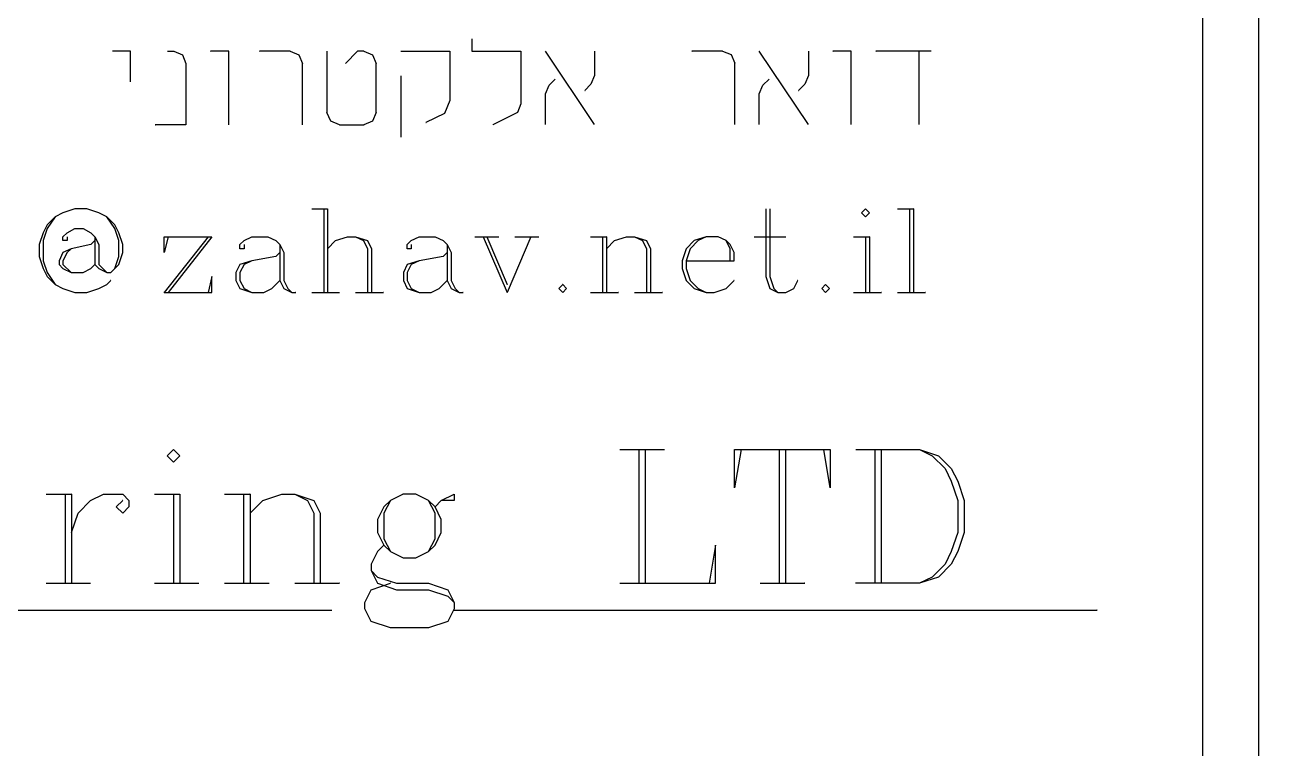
# Model space of a CAD drawing. Header units: metres. Extents: x 196582 to 208442, y 561446 to 572119.
# Drawn here: x 196785.32 to 196822.69, y 563631.65 to 563653.28 of the extents above; entities that cross this region are included whole.
import ezdxf

# ---------------------------------------------------------------- set-up
doc = ezdxf.new("R2010")
doc.units = ezdxf.units.M
doc.header["$MEASUREMENT"] = 0
doc.layers.add('M1204', color=7, linetype='Continuous')
doc.layers.add('M1280', color=7, linetype='Continuous')
picture_1 = doc.add_image_def('image1.ecw', size_in_pixel=(118525, 46520))

msp = doc.modelspace()

# ---------------------------------------------------------------- linework, layer by layer
at = {"layer": 'M1204'}
for p, q in [((196820.462, 563689.57), (196820.462, 563587.96)), ((196798.652, 563652.867), (196798.652, 563652.497)), ((196787.925, 563652.491), (196787.931, 563652.491)), ((196788.471, 563652.491), (196787.925, 563652.491)), ((196788.471, 563651.575), (196788.471, 563652.491)), ((196789.569, 563652.491), (196789.757, 563652.491)), ((196789.757, 563652.491), (196790.015, 563652.385)), ((196791.401, 563652.491), (196790.855, 563652.491)), ((196790.855, 563652.491), (196790.861, 563652.491)), ((196791.401, 563650.289), (196791.401, 563652.491)), ((196793.233, 563652.491), (196792.317, 563652.491)), ((196792.317, 563652.491), (196792.323, 563652.491)), ((196793.233, 563652.491), (196793.491, 563652.385)), ((196794.331, 563652.491), (196794.331, 563650.659)), ((196795.247, 563652.491), (196794.883, 563652.127)), ((196795.434, 563652.491), (196795.247, 563652.491)), ((196795.434, 563652.491), (196795.693, 563652.385)), ((196796.532, 563652.491), (196797.994, 563652.491)), ((196797.994, 563652.491), (196797.994, 563651.023)), ((196798.652, 563652.497), (196800.12, 563652.497)), ((196800.12, 563652.497), (196800.12, 563651.029)), ((196802.315, 563650.301), (196800.854, 563652.497)), ((196800.854, 563652.497), (196800.859, 563652.497)), ((196802.315, 563652.497), (196802.315, 563651.763)), ((196806.138, 563652.497), (196805.222, 563652.497)), ((196805.222, 563652.497), (196805.228, 563652.497)), ((196806.138, 563652.497), (196806.396, 563652.391)), ((196808.703, 563650.301), (196807.236, 563652.497)), ((196807.236, 563652.497), (196807.241, 563652.497)), ((196808.703, 563652.497), (196808.703, 563651.763)), ((196809.431, 563652.497), (196809.437, 563652.497)), ((196809.983, 563652.497), (196809.431, 563652.497)), ((196809.983, 563650.301), (196809.983, 563652.497)), ((196812.367, 563652.497), (196810.717, 563652.497)), ((196810.717, 563652.497), (196810.723, 563652.497)), ((196811.997, 563652.497), (196811.997, 563650.301)), ((196790.015, 563652.385), (196790.121, 563652.127)), ((196790.121, 563652.127), (196790.121, 563650.289)), ((196793.491, 563652.385), (196793.603, 563652.127)), ((196793.603, 563650.289), (196793.603, 563652.127)), ((196793.603, 563652.127), (196793.609, 563652.127)), ((196793.603, 563652.127), (196793.609, 563652.127)), ((196794.883, 563652.127), (196794.888, 563652.127)), ((196795.693, 563652.385), (196795.798, 563652.127)), ((196795.798, 563650.659), (196795.798, 563652.127)), ((196795.798, 563652.127), (196795.804, 563652.127)), ((196795.798, 563652.127), (196795.804, 563652.127)), ((196806.396, 563652.391), (196806.502, 563652.133)), ((196806.502, 563650.301), (196806.502, 563652.133)), ((196806.502, 563652.133), (196806.507, 563652.133)), ((196806.502, 563652.133), (196806.507, 563652.133)), ((196796.532, 563651.757), (196796.532, 563649.925)), ((196802.315, 563651.763), (196802.21, 563651.505)), ((196808.703, 563651.763), (196808.592, 563651.505)), ((196800.854, 563651.217), (196800.959, 563651.475)), ((196800.959, 563651.475), (196801.141, 563651.657)), ((196801.141, 563651.657), (196801.147, 563651.657)), ((196802.21, 563651.505), (196802.028, 563651.323)), ((196807.236, 563651.217), (196807.341, 563651.475)), ((196807.341, 563651.475), (196807.529, 563651.657)), ((196807.529, 563651.657), (196807.535, 563651.657)), ((196808.592, 563651.505), (196808.41, 563651.323)), ((196797.994, 563651.023), (196797.836, 563650.636)), ((196800.12, 563651.029), (196800.12, 563650.917)), ((196800.854, 563650.301), (196800.854, 563651.217)), ((196802.028, 563651.323), (196802.034, 563651.323)), ((196807.236, 563650.301), (196807.236, 563651.217)), ((196808.41, 563651.323), (196808.416, 563651.323)), ((196794.331, 563650.659), (196794.337, 563650.659)), ((196794.442, 563650.401), (196794.331, 563650.659)), ((196794.331, 563650.659), (196794.337, 563650.659)), ((196795.798, 563650.659), (196795.693, 563650.401)), ((196797.836, 563650.636), (196797.284, 563650.36)), ((196800.014, 563650.659), (196799.28, 563650.289)), ((196800.12, 563650.917), (196800.014, 563650.659)), ((196790.121, 563650.289), (196789.205, 563650.289)), ((196789.205, 563650.289), (196789.211, 563650.289)), ((196794.701, 563650.289), (196794.442, 563650.401)), ((196794.701, 563650.289), (196795.434, 563650.289)), ((196795.693, 563650.401), (196795.434, 563650.289)), ((196795.434, 563650.289), (196795.44, 563650.289)), ((196795.434, 563650.289), (196795.44, 563650.289)), ((196797.284, 563650.36), (196797.29, 563650.36)), ((196799.28, 563650.289), (196799.286, 563650.289)), ((196811.997, 563650.301), (196812.003, 563650.301)), ((196786.451, 563647.668), (196786.216, 563647.545)), ((196786.809, 563647.786), (196786.451, 563647.668)), ((196787.167, 563647.786), (196786.809, 563647.786)), ((196787.525, 563647.668), (196787.167, 563647.786)), ((196787.76, 563647.545), (196787.525, 563647.668)), ((196793.875, 563647.786), (196794.351, 563647.786)), ((196794.233, 563647.786), (196794.233, 563645.285)), ((196794.351, 563647.786), (196794.345, 563647.786)), ((196794.351, 563647.786), (196794.351, 563645.285)), ((196807.432, 563647.786), (196807.432, 563645.76)), ((196807.555, 563647.786), (196807.555, 563645.76)), ((196810.409, 563647.786), (196810.285, 563647.668)), ((196810.285, 563647.668), (196810.409, 563647.545)), ((196810.409, 563647.786), (196810.403, 563647.786)), ((196810.526, 563647.668), (196810.409, 563647.786)), ((196810.409, 563647.545), (196810.526, 563647.668)), ((196811.36, 563647.786), (196811.835, 563647.786)), ((196811.718, 563647.786), (196811.718, 563645.285)), ((196811.835, 563647.786), (196811.829, 563647.786)), ((196811.835, 563647.786), (196811.835, 563645.285)), ((196785.975, 563647.31), (196785.858, 563647.069)), ((196786.216, 563647.545), (196785.975, 563647.31)), ((196786.216, 563647.545), (196785.975, 563647.193)), ((196787.76, 563647.545), (196787.754, 563647.545)), ((196788.001, 563647.31), (196787.76, 563647.545)), ((196788.001, 563647.193), (196787.76, 563647.545)), ((196788.118, 563647.069), (196788.001, 563647.31)), ((196785.858, 563647.069), (196785.74, 563646.717)), ((196785.975, 563647.193), (196785.858, 563646.835)), ((196786.451, 563646.952), (196786.574, 563647.069)), ((196786.451, 563646.835), (196786.451, 563646.952)), ((196786.574, 563647.069), (196786.809, 563647.193)), ((196786.574, 563646.952), (196786.574, 563646.835)), ((196786.809, 563647.193), (196787.05, 563647.193)), ((196787.05, 563647.193), (196787.285, 563647.069)), ((196787.285, 563647.069), (196787.402, 563646.952)), ((196787.402, 563646.952), (196787.402, 563646.118)), ((196787.402, 563646.952), (196787.525, 563646.717)), ((196788.118, 563646.835), (196788.001, 563647.193)), ((196788.236, 563646.717), (196788.118, 563647.069)), ((196790.781, 563646.952), (196789.472, 563645.285)), ((196789.472, 563646.952), (196790.899, 563646.952)), ((196789.595, 563646.952), (196789.472, 563646.476)), ((196789.472, 563646.476), (196789.472, 563646.952)), ((196790.899, 563646.952), (196789.595, 563645.285)), ((196790.899, 563646.952), (196790.893, 563646.952)), ((196791.856, 563646.835), (196792.09, 563646.952)), ((196792.09, 563646.952), (196792.566, 563646.952)), ((196792.566, 563646.952), (196792.807, 563646.835)), ((196794.586, 563646.835), (196794.944, 563646.952)), ((196794.944, 563646.952), (196795.185, 563646.952)), ((196795.185, 563646.952), (196795.419, 563646.835)), ((196795.185, 563646.952), (196795.543, 563646.835)), ((196796.846, 563646.835), (196797.087, 563646.952)), ((196797.087, 563646.952), (196797.562, 563646.952)), ((196797.562, 563646.952), (196797.797, 563646.835)), ((196798.748, 563646.952), (196799.465, 563646.952)), ((196798.989, 563646.952), (196799.705, 563645.285)), ((196799.107, 563646.952), (196799.705, 563645.525)), ((196799.465, 563646.952), (196799.459, 563646.952)), ((196800.416, 563646.952), (196799.705, 563645.285)), ((196799.94, 563646.952), (196800.657, 563646.952)), ((196800.657, 563646.952), (196800.651, 563646.952)), ((196802.201, 563646.952), (196802.676, 563646.952)), ((196802.559, 563646.952), (196802.559, 563645.285)), ((196802.676, 563646.952), (196802.67, 563646.952)), ((196802.676, 563646.952), (196802.676, 563645.285)), ((196802.917, 563646.835), (196803.269, 563646.952)), ((196803.269, 563646.952), (196803.51, 563646.952)), ((196803.51, 563646.952), (196803.868, 563646.835)), ((196803.51, 563646.952), (196803.745, 563646.835)), ((196805.647, 563646.952), (196805.295, 563646.835)), ((196805.647, 563646.952), (196805.412, 563646.835)), ((196806.005, 563646.952), (196805.647, 563646.952)), ((196806.246, 563646.835), (196806.005, 563646.952)), ((196807.08, 563646.952), (196808.031, 563646.952)), ((196808.031, 563646.952), (196808.025, 563646.952)), ((196810.05, 563646.952), (196810.526, 563646.952)), ((196810.409, 563646.952), (196810.409, 563645.285)), ((196810.526, 563646.952), (196810.52, 563646.952)), ((196810.526, 563646.952), (196810.526, 563645.285)), ((196785.74, 563646.717), (196785.74, 563646.359)), ((196785.858, 563646.835), (196785.858, 563646.236)), ((196786.574, 563646.835), (196786.451, 563646.835)), ((196786.692, 563646.594), (196786.451, 563646.476)), ((196786.692, 563646.594), (196786.574, 563646.476)), ((196787.285, 563646.717), (196786.692, 563646.594)), ((196787.402, 563646.835), (196787.285, 563646.717)), ((196787.525, 563646.717), (196787.525, 563646.118)), ((196788.118, 563646.359), (196788.118, 563646.835)), ((196788.236, 563646.476), (196788.236, 563646.717)), ((196791.732, 563646.717), (196791.856, 563646.835)), ((196791.732, 563646.594), (196791.732, 563646.717)), ((196791.856, 563646.594), (196791.732, 563646.594)), ((196791.856, 563646.717), (196791.856, 563646.594)), ((196792.807, 563646.835), (196792.924, 563646.717)), ((196792.924, 563646.717), (196792.924, 563645.643)), ((196792.924, 563646.717), (196793.042, 563646.476)), ((196794.351, 563646.594), (196794.586, 563646.835)), ((196795.419, 563646.835), (196795.543, 563646.594)), ((196795.543, 563646.835), (196795.66, 563646.594)), ((196795.543, 563646.594), (196795.543, 563645.285)), ((196795.66, 563646.594), (196795.66, 563645.285)), ((196796.729, 563646.717), (196796.846, 563646.835)), ((196796.729, 563646.594), (196796.729, 563646.717)), ((196796.846, 563646.594), (196796.729, 563646.594)), ((196796.846, 563646.717), (196796.846, 563646.594)), ((196797.797, 563646.835), (196797.921, 563646.717)), ((196797.921, 563646.717), (196797.921, 563645.643)), ((196797.921, 563646.717), (196798.038, 563646.476)), ((196802.676, 563646.594), (196802.917, 563646.835)), ((196803.745, 563646.835), (196803.868, 563646.594)), ((196803.868, 563646.835), (196803.985, 563646.594)), ((196803.868, 563646.594), (196803.868, 563645.285)), ((196803.985, 563646.594), (196803.985, 563645.285)), ((196805.054, 563646.594), (196804.937, 563646.236)), ((196805.295, 563646.835), (196805.054, 563646.594)), ((196805.171, 563646.594), (196805.054, 563646.236)), ((196805.412, 563646.835), (196805.171, 563646.594)), ((196806.246, 563646.835), (196806.24, 563646.835)), ((196806.363, 563646.717), (196806.246, 563646.835)), ((196806.363, 563646.594), (196806.246, 563646.835)), ((196806.481, 563646.476), (196806.363, 563646.717)), ((196806.363, 563646.236), (196806.363, 563646.594)), ((196785.74, 563646.359), (196785.858, 563646.001)), ((196785.858, 563646.236), (196785.975, 563645.883)), ((196786.451, 563646.476), (196786.333, 563646.236)), ((196786.333, 563646.236), (196786.333, 563646.118)), ((196786.333, 563646.118), (196786.451, 563646.001)), ((196786.574, 563646.476), (196786.451, 563646.236)), ((196786.451, 563646.236), (196786.451, 563646.118)), ((196786.451, 563646.118), (196786.692, 563645.883)), ((196787.285, 563646.001), (196787.402, 563646.118)), ((196787.402, 563646.118), (196787.396, 563646.118)), ((196787.402, 563646.118), (196787.525, 563646.001)), ((196787.525, 563646.118), (196787.76, 563645.883)), ((196787.878, 563645.883), (196788.118, 563646.118)), ((196788.001, 563646.001), (196788.118, 563646.359)), ((196788.118, 563646.118), (196788.236, 563646.476)), ((196791.732, 563646.118), (196791.615, 563645.883)), ((196792.09, 563646.236), (196791.732, 563646.118)), ((196791.856, 563646.118), (196791.732, 563645.883)), ((196792.09, 563646.236), (196791.856, 563646.118)), ((196792.807, 563646.359), (196792.09, 563646.236)), ((196792.924, 563646.476), (196792.807, 563646.359)), ((196793.042, 563646.476), (196793.042, 563645.643)), ((196796.729, 563646.118), (196796.611, 563645.883)), ((196797.087, 563646.236), (196796.729, 563646.118)), ((196796.846, 563646.118), (196796.729, 563645.883)), ((196797.087, 563646.236), (196796.846, 563646.118)), ((196797.797, 563646.359), (196797.087, 563646.236)), ((196797.921, 563646.476), (196797.797, 563646.359)), ((196798.038, 563646.476), (196798.038, 563645.643)), ((196804.937, 563646.236), (196804.937, 563646.001)), ((196805.054, 563646.236), (196805.054, 563646.001)), ((196805.054, 563646.236), (196806.481, 563646.236)), ((196806.481, 563646.236), (196806.481, 563646.476)), ((196785.858, 563646.001), (196785.975, 563645.76)), ((196785.975, 563645.883), (196786.216, 563645.525)), ((196785.975, 563645.76), (196786.216, 563645.525)), ((196786.451, 563646.001), (196786.692, 563645.883)), ((196786.692, 563645.883), (196786.686, 563645.883)), ((196786.692, 563645.883), (196787.05, 563645.883)), ((196787.05, 563645.883), (196787.285, 563646.001)), ((196787.525, 563646.001), (196787.76, 563645.883)), ((196787.76, 563645.883), (196787.754, 563645.883)), ((196787.76, 563645.883), (196787.878, 563645.883)), ((196790.899, 563645.76), (196790.781, 563645.285)), ((196790.899, 563645.285), (196790.899, 563645.76)), ((196791.615, 563645.883), (196791.615, 563645.643)), ((196791.732, 563645.883), (196791.732, 563645.643)), ((196796.611, 563645.883), (196796.611, 563645.643)), ((196796.729, 563645.883), (196796.729, 563645.643)), ((196804.937, 563646.001), (196805.054, 563645.643)), ((196805.054, 563646.001), (196805.171, 563645.643)), ((196807.432, 563645.76), (196807.555, 563645.402)), ((196807.555, 563645.76), (196807.673, 563645.402)), ((196786.216, 563645.525), (196786.21, 563645.525)), ((196786.216, 563645.525), (196786.451, 563645.402)), ((196786.451, 563645.402), (196786.809, 563645.285)), ((196787.167, 563645.285), (196787.525, 563645.402)), ((196787.525, 563645.402), (196787.76, 563645.525)), ((196787.76, 563645.525), (196787.878, 563645.643)), ((196787.878, 563645.643), (196787.872, 563645.643)), ((196791.615, 563645.643), (196791.732, 563645.402)), ((196791.732, 563645.643), (196791.856, 563645.402)), ((196791.732, 563645.402), (196792.09, 563645.285)), ((196791.856, 563645.402), (196792.09, 563645.285)), ((196792.449, 563645.285), (196792.683, 563645.402)), ((196792.683, 563645.402), (196792.924, 563645.643)), ((196792.924, 563645.643), (196792.918, 563645.643)), ((196792.924, 563645.643), (196793.042, 563645.402)), ((196793.042, 563645.643), (196793.159, 563645.402)), ((196793.042, 563645.402), (196793.282, 563645.285)), ((196793.159, 563645.402), (196793.282, 563645.285)), ((196796.611, 563645.643), (196796.729, 563645.402)), ((196796.729, 563645.643), (196796.846, 563645.402)), ((196796.729, 563645.402), (196797.087, 563645.285)), ((196796.846, 563645.402), (196797.087, 563645.285)), ((196797.445, 563645.285), (196797.68, 563645.402)), ((196797.68, 563645.402), (196797.921, 563645.643)), ((196797.921, 563645.643), (196797.915, 563645.643)), ((196797.921, 563645.643), (196798.038, 563645.402)), ((196798.038, 563645.643), (196798.155, 563645.402)), ((196798.038, 563645.402), (196798.273, 563645.285)), ((196798.155, 563645.402), (196798.273, 563645.285)), ((196799.705, 563645.525), (196799.7, 563645.525)), ((196801.367, 563645.525), (196801.25, 563645.402)), ((196801.25, 563645.402), (196801.367, 563645.285)), ((196801.367, 563645.525), (196801.361, 563645.525)), ((196801.484, 563645.402), (196801.367, 563645.525)), ((196801.367, 563645.285), (196801.484, 563645.402)), ((196805.054, 563645.643), (196805.295, 563645.402)), ((196805.171, 563645.643), (196805.412, 563645.402)), ((196805.295, 563645.402), (196805.647, 563645.285)), ((196805.412, 563645.402), (196805.647, 563645.285)), ((196805.888, 563645.285), (196806.246, 563645.402)), ((196806.246, 563645.402), (196806.481, 563645.643)), ((196806.481, 563645.643), (196806.475, 563645.643)), ((196807.555, 563645.402), (196807.79, 563645.285)), ((196807.673, 563645.402), (196807.79, 563645.285)), ((196808.031, 563645.285), (196808.266, 563645.402)), ((196808.266, 563645.402), (196808.383, 563645.643)), ((196808.383, 563645.643), (196808.377, 563645.643)), ((196809.217, 563645.525), (196809.099, 563645.402)), ((196809.099, 563645.402), (196809.217, 563645.285)), ((196809.217, 563645.525), (196809.211, 563645.525)), ((196809.334, 563645.402), (196809.217, 563645.525)), ((196809.217, 563645.285), (196809.334, 563645.402)), ((196786.809, 563645.285), (196787.167, 563645.285)), ((196789.472, 563645.285), (196789.466, 563645.285)), ((196789.472, 563645.285), (196790.899, 563645.285)), ((196789.595, 563645.285), (196789.589, 563645.285)), ((196790.781, 563645.285), (196790.775, 563645.285)), ((196792.09, 563645.285), (196792.085, 563645.285)), ((196792.09, 563645.285), (196792.449, 563645.285)), ((196793.282, 563645.285), (196793.276, 563645.285)), ((196793.282, 563645.285), (196793.4, 563645.285)), ((196793.4, 563645.285), (196793.394, 563645.285)), ((196793.875, 563645.285), (196794.709, 563645.285)), ((196794.233, 563645.285), (196794.228, 563645.285)), ((196794.351, 563645.285), (196794.345, 563645.285)), ((196794.709, 563645.285), (196794.703, 563645.285)), ((196795.185, 563645.285), (196796.018, 563645.285)), ((196795.543, 563645.285), (196795.537, 563645.285)), ((196795.66, 563645.285), (196795.654, 563645.285)), ((196796.018, 563645.285), (196796.012, 563645.285)), ((196797.087, 563645.285), (196797.081, 563645.285)), ((196797.087, 563645.285), (196797.445, 563645.285)), ((196798.273, 563645.285), (196798.267, 563645.285)), ((196798.273, 563645.285), (196798.396, 563645.285)), ((196798.396, 563645.285), (196798.39, 563645.285)), ((196799.705, 563645.285), (196799.7, 563645.285)), ((196799.705, 563645.285), (196799.7, 563645.285)), ((196802.201, 563645.285), (196803.034, 563645.285)), ((196802.559, 563645.285), (196802.553, 563645.285)), ((196802.676, 563645.285), (196802.67, 563645.285)), ((196803.034, 563645.285), (196803.028, 563645.285)), ((196803.51, 563645.285), (196804.344, 563645.285)), ((196803.868, 563645.285), (196803.862, 563645.285)), ((196803.985, 563645.285), (196803.98, 563645.285)), ((196804.344, 563645.285), (196804.338, 563645.285)), ((196805.647, 563645.285), (196805.641, 563645.285)), ((196805.647, 563645.285), (196805.888, 563645.285)), ((196807.79, 563645.285), (196807.784, 563645.285)), ((196807.79, 563645.285), (196808.031, 563645.285)), ((196810.05, 563645.285), (196810.884, 563645.285)), ((196810.409, 563645.285), (196810.403, 563645.285)), ((196810.526, 563645.285), (196810.52, 563645.285)), ((196810.884, 563645.285), (196810.878, 563645.285)), ((196811.36, 563645.285), (196812.193, 563645.285)), ((196811.718, 563645.285), (196811.712, 563645.285)), ((196811.835, 563645.285), (196811.829, 563645.285)), ((196812.193, 563645.285), (196812.188, 563645.285)), ((196789.753, 563640.597), (196789.56, 563640.409)), ((196789.753, 563640.597), (196789.747, 563640.597)), ((196789.941, 563640.409), (196789.753, 563640.597)), ((196803.075, 563640.597), (196804.408, 563640.597)), ((196803.645, 563640.597), (196803.645, 563636.599)), ((196803.832, 563640.597), (196803.832, 563636.599)), ((196804.408, 563640.597), (196804.402, 563640.597)), ((196806.498, 563640.597), (196809.351, 563640.597)), ((196806.692, 563640.597), (196806.498, 563639.452)), ((196806.498, 563639.452), (196806.498, 563640.597)), ((196807.831, 563640.597), (196807.831, 563636.599)), ((196808.019, 563640.597), (196808.019, 563636.599)), ((196809.163, 563640.597), (196809.158, 563640.597)), ((196809.351, 563639.452), (196809.163, 563640.597)), ((196809.351, 563640.597), (196809.351, 563639.452)), ((196810.115, 563640.597), (196812.017, 563640.597)), ((196810.684, 563640.597), (196810.684, 563636.599)), ((196810.878, 563640.597), (196810.878, 563636.599)), ((196812.017, 563640.597), (196812.586, 563640.409)), ((196812.017, 563640.597), (196812.398, 563640.409)), ((196789.56, 563640.409), (196789.753, 563640.215)), ((196789.753, 563640.215), (196789.941, 563640.409)), ((196812.398, 563640.409), (196812.78, 563640.027)), ((196812.586, 563640.409), (196812.968, 563640.027)), ((196812.78, 563640.027), (196812.968, 563639.646)), ((196812.968, 563640.027), (196813.162, 563639.646)), ((196812.968, 563639.646), (196813.162, 563639.07)), ((196813.162, 563639.646), (196813.35, 563639.07)), ((196785.949, 563639.264), (196786.706, 563639.264)), ((196786.518, 563639.264), (196786.518, 563636.599)), ((196786.706, 563639.264), (196786.7, 563639.264)), ((196786.706, 563639.264), (196786.706, 563636.599)), ((196786.9, 563638.695), (196787.276, 563639.07)), ((196787.276, 563639.07), (196787.657, 563639.264)), ((196787.657, 563639.264), (196788.233, 563639.264)), ((196788.039, 563638.882), (196788.233, 563639.07)), ((196788.233, 563639.07), (196788.227, 563639.07)), ((196788.233, 563639.264), (196788.421, 563639.07)), ((196788.421, 563639.07), (196788.421, 563638.882)), ((196789.184, 563639.264), (196789.941, 563639.264)), ((196789.753, 563639.264), (196789.753, 563636.599)), ((196789.941, 563639.264), (196789.935, 563639.264)), ((196789.941, 563639.264), (196789.941, 563636.599)), ((196791.274, 563639.264), (196792.037, 563639.264)), ((196791.843, 563639.264), (196791.843, 563636.599)), ((196792.037, 563639.264), (196792.031, 563639.264)), ((196792.037, 563639.264), (196792.037, 563636.599)), ((196792.037, 563638.695), (196792.419, 563639.07)), ((196792.419, 563639.07), (196792.988, 563639.264)), ((196792.988, 563639.264), (196793.37, 563639.264)), ((196793.37, 563639.264), (196793.939, 563639.07)), ((196793.37, 563639.264), (196793.746, 563639.07)), ((196793.746, 563639.07), (196793.939, 563638.695)), ((196793.939, 563639.07), (196794.127, 563638.695)), ((196796.223, 563639.07), (196796.03, 563638.882)), ((196796.223, 563639.07), (196796.03, 563638.695)), ((196796.605, 563639.264), (196796.223, 563639.07)), ((196796.605, 563639.264), (196796.599, 563639.264)), ((196796.987, 563639.264), (196796.605, 563639.264)), ((196797.362, 563639.07), (196796.987, 563639.264)), ((196797.362, 563639.07), (196797.356, 563639.07)), ((196797.556, 563638.882), (196797.362, 563639.07)), ((196797.556, 563638.695), (196797.362, 563639.07)), ((196797.556, 563638.882), (196797.744, 563639.07)), ((196797.744, 563639.07), (196797.738, 563639.07)), ((196797.744, 563639.07), (196798.126, 563639.264)), ((196798.126, 563639.07), (196797.744, 563639.07)), ((196798.126, 563639.264), (196798.126, 563639.07)), ((196813.162, 563639.07), (196813.162, 563638.119)), ((196813.35, 563639.07), (196813.35, 563638.119)), ((196786.706, 563638.119), (196786.9, 563638.695)), ((196788.233, 563638.695), (196788.039, 563638.882)), ((196788.421, 563638.882), (196788.233, 563638.695)), ((196793.939, 563638.695), (196793.939, 563636.599)), ((196794.127, 563638.695), (196794.127, 563636.599)), ((196796.03, 563638.882), (196795.842, 563638.501)), ((196796.03, 563638.695), (196796.03, 563637.931)), ((196797.744, 563638.501), (196797.556, 563638.882)), ((196797.556, 563637.931), (196797.556, 563638.695)), ((196795.842, 563638.501), (196795.842, 563638.119)), ((196797.744, 563638.119), (196797.744, 563638.501)), ((196795.842, 563638.119), (196796.03, 563637.738)), ((196796.03, 563637.931), (196796.223, 563637.55)), ((196797.362, 563637.55), (196797.556, 563637.931)), ((196797.556, 563637.738), (196797.744, 563638.119)), ((196813.162, 563638.119), (196812.968, 563637.55)), ((196813.35, 563638.119), (196813.162, 563637.55)), ((196795.842, 563637.55), (196795.654, 563637.168)), ((196796.03, 563637.738), (196795.842, 563637.55)), ((196796.03, 563637.738), (196796.223, 563637.55)), ((196796.223, 563637.55), (196796.217, 563637.55)), ((196796.223, 563637.55), (196796.605, 563637.356)), ((196796.987, 563637.356), (196797.362, 563637.55)), ((196797.362, 563637.55), (196797.556, 563637.738)), ((196805.928, 563637.738), (196805.735, 563636.599)), ((196805.928, 563636.599), (196805.928, 563637.738)), ((196812.968, 563637.55), (196812.78, 563637.168)), ((196813.162, 563637.55), (196812.968, 563637.168)), ((196795.654, 563637.168), (196795.654, 563636.98)), ((196796.605, 563637.356), (196796.987, 563637.356)), ((196812.78, 563637.168), (196812.398, 563636.786)), ((196812.968, 563637.168), (196812.586, 563636.786)), ((196795.654, 563636.98), (196795.842, 563636.599)), ((196795.654, 563636.98), (196795.842, 563636.786)), ((196795.842, 563636.786), (196796.411, 563636.599)), ((196812.586, 563636.786), (196812.017, 563636.599)), ((196812.398, 563636.786), (196812.017, 563636.599)), ((196785.949, 563636.599), (196787.276, 563636.599)), ((196786.518, 563636.599), (196786.512, 563636.599)), ((196786.706, 563636.599), (196786.7, 563636.599)), ((196787.276, 563636.599), (196787.27, 563636.599)), ((196789.184, 563636.599), (196790.511, 563636.599)), ((196789.753, 563636.599), (196789.747, 563636.599)), ((196789.941, 563636.599), (196789.935, 563636.599)), ((196790.511, 563636.599), (196790.505, 563636.599)), ((196791.274, 563636.599), (196792.607, 563636.599)), ((196791.843, 563636.599), (196791.838, 563636.599)), ((196792.037, 563636.599), (196792.031, 563636.599)), ((196792.607, 563636.599), (196792.601, 563636.599)), ((196793.37, 563636.599), (196794.703, 563636.599)), ((196793.939, 563636.599), (196793.934, 563636.599)), ((196794.127, 563636.599), (196794.121, 563636.599)), ((196794.703, 563636.599), (196794.697, 563636.599)), ((196795.46, 563636.023), (196795.654, 563636.405)), ((196795.654, 563636.405), (196796.223, 563636.599)), ((196795.842, 563636.599), (196796.411, 563636.405)), ((196796.223, 563636.599), (196796.217, 563636.599)), ((196796.411, 563636.599), (196797.362, 563636.599)), ((196796.411, 563636.405), (196797.362, 563636.405)), ((196797.362, 563636.599), (196797.938, 563636.405)), ((196797.362, 563636.405), (196797.938, 563636.217)), ((196797.938, 563636.405), (196798.126, 563636.023)), ((196803.075, 563636.599), (196805.928, 563636.599)), ((196803.645, 563636.599), (196803.639, 563636.599)), ((196803.832, 563636.599), (196803.827, 563636.599)), ((196805.735, 563636.599), (196805.729, 563636.599)), ((196807.261, 563636.599), (196808.594, 563636.599)), ((196807.831, 563636.599), (196807.825, 563636.599)), ((196808.019, 563636.599), (196808.013, 563636.599)), ((196808.594, 563636.599), (196808.588, 563636.599)), ((196810.115, 563636.599), (196810.109, 563636.599)), ((196812.017, 563636.599), (196810.115, 563636.599)), ((196810.684, 563636.599), (196810.678, 563636.599)), ((196810.878, 563636.599), (196810.872, 563636.599)), ((196812.017, 563636.599), (196812.011, 563636.599)), ((196795.46, 563635.835), (196795.46, 563636.023)), ((196797.938, 563636.217), (196798.126, 563636.023)), ((196798.126, 563636.023), (196798.12, 563636.023)), ((196798.126, 563636.023), (196798.126, 563635.835)), ((196771.453, 563635.794), (196794.48, 563635.794)), ((196794.48, 563635.794), (196794.474, 563635.794)), ((196795.654, 563635.454), (196795.46, 563635.835)), ((196798.126, 563635.835), (196797.938, 563635.454)), ((196798.096, 563635.794), (196817.318, 563635.794)), ((196817.318, 563635.794), (196817.313, 563635.794)), ((196796.223, 563635.266), (196795.654, 563635.454)), ((196797.938, 563635.454), (196797.362, 563635.266)), ((196797.362, 563635.266), (196796.223, 563635.266))]:
    msp.add_line(p, q, dxfattribs=at)
at = {"layer": 'M1280'}
msp.add_lwpolyline([(196696.679, 563761.994), (196822.138, 563762.173), (196822.138, 563586.055), (196696.679, 563585.876)], close=True, dxfattribs=at)

# ---------------------------------------------------------------- pictures from other files: only their frames are drawn
image = msp.add_image(picture_1, insert=(196589.825, 561446.344), size_in_units=(11852.5, 4652))
image.dxf.flags = 7

doc.saveas('drawing.dxf')
